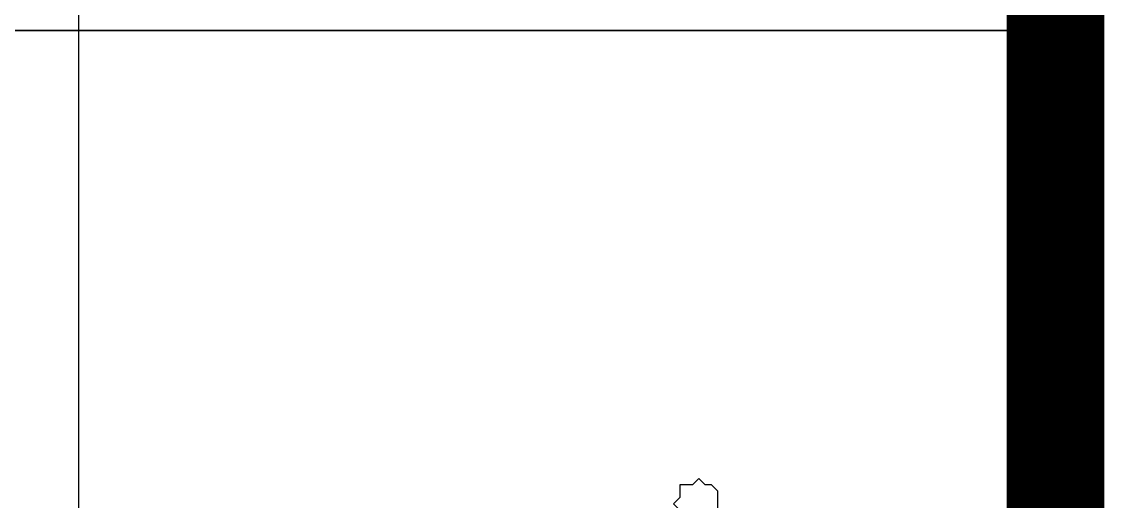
# Model space of a CAD drawing. Header units: millimetres. Extents: x 434053 to 1059003, y -2417481 to 936527.
# Drawn here: x 589083.4 to 589526.7, y -1805764 to -1805567.5 of the extents above; entities that cross this region are included whole.
import ezdxf

# ---------------------------------------------------------------- set-up
doc = ezdxf.new("R2010")
doc.units = ezdxf.units.MM
doc.header["$LTSCALE"] = 1000
doc.header["$MEASUREMENT"] = 0
for name, color, linetype in [('TITLIN', 7, 'Continuous'), ('图框层', 3, 'Continuous'), ('电子签名', 6, 'Continuous')]:
    doc.layers.add(name, color=color, linetype=linetype)

# ---------------------------------------------------------------- blocks, each defined once
blk = doc.blocks.new('zhauau')
blk.add_lwpolyline([(-73950.48587219062, -93939.17518065394), (-73954.37387219038, -93939.17518065394), (-73958.26187218983, -93943.06318065338), (-73962.14987218964, -93939.17518065394), (-74016.58187218559, -93939.17518065394), (-74020.46987218501, -93943.06318065338), (-74020.46987218501, -93946.95273585327), (-74024.35787218479, -93950.83918065294), (-74020.46987218501, -93954.7271806524), (-74020.46987218501, -93962.50473585173), (-74012.69387218579, -93962.50473585173), (-74008.80587218599, -93966.39118065141), (-74004.91787218658, -93962.50473585173), (-74001.02987218677, -93962.50473585173), (-73997.141872187, -93958.61673585228), (-73993.25387218721, -93958.61673585228), (-73989.36587218741, -93954.7271806524), (-73973.81387218897, -93954.7271806524), (-73969.9258721892, -93958.61673585228)])
blk = doc.blocks.new('A$C62AF6C70')
at = {"layer": '电子签名'}
blk.add_lwpolyline([(6.362795829772949e-06, 0.0003390489146113396), (6.362795829772949e-06, 10382.17499282234), (2510.380608692765, 10382.17499282234), (2510.380608692765, 0.0003390489146113396)], close=True, dxfattribs=at)
at = {"layer": '电子签名', "xscale": 1.333333333223985, "yscale": 1.333333333223985, "zscale": 1.333333333223985}
blk.add_blockref('zhauau', (99066.38603785634, 135357.8806639521), dxfattribs=at)
blk = doc.blocks.new('asdgdfgsghfdjfh')
at = {"xscale": 0.01000000000265255, "yscale": 0.01000000000265255, "zscale": 0.01000000000265255}
blk.add_blockref('A$C62AF6C70', (-25.1038060935789, 100.2933200999978), dxfattribs=at)
blk = doc.blocks.new('asdfgafg21GZ_LABEL2')
at = {"layer": 'TITLIN'}
for p, q in [((-25.10380602312507, 204.1150701316684), (-25.10380602312507, 100.4933235939714)), ((-65.00000001266133, 196.1150701301102), (0, 196.1150701301102))]:
    blk.add_line(p, q, dxfattribs=at)
at = {"layer": 'TITLIN', "const_width": 0.8000000001558245}
blk.add_lwpolyline([(-65.00000001266133, 204.1150701316684), (0, 204.1150701316684)], dxfattribs=at)
blk = doc.blocks.new('asdfgafgA$C15443CC7')
at = {"layer": '图框层', "xscale": 150.0000000300889, "yscale": 150.0000000300889, "zscale": 150.0000000300889}
blk.add_blockref('asdfgafg21GZ_LABEL2', (208349.9999997616, 1499.999982357025), dxfattribs=at)
blk = doc.blocks.new('asdfadfsdhg')
at = {"xscale": 0.3333333333333333, "yscale": 0.3333333333333333, "zscale": 0.3333333333333333, "rotation": 270}
blk.add_blockref('asdfgafgA$C15443CC7', (3.981404006481171e-08, 69950.00000000955), dxfattribs=at)
at = {"layer": '图框层', "xscale": 50, "yscale": 50, "zscale": 50, "rotation": 270}
blk.add_blockref('asdgdfgsghfdjfh', (500, 500), dxfattribs=at)

msp = doc.modelspace()

# ---------------------------------------------------------------- block references
msp.add_blockref('asdfadfsdhg', (578800.9359465544, -1807326.270222604))

doc.saveas('drawing.dxf')
